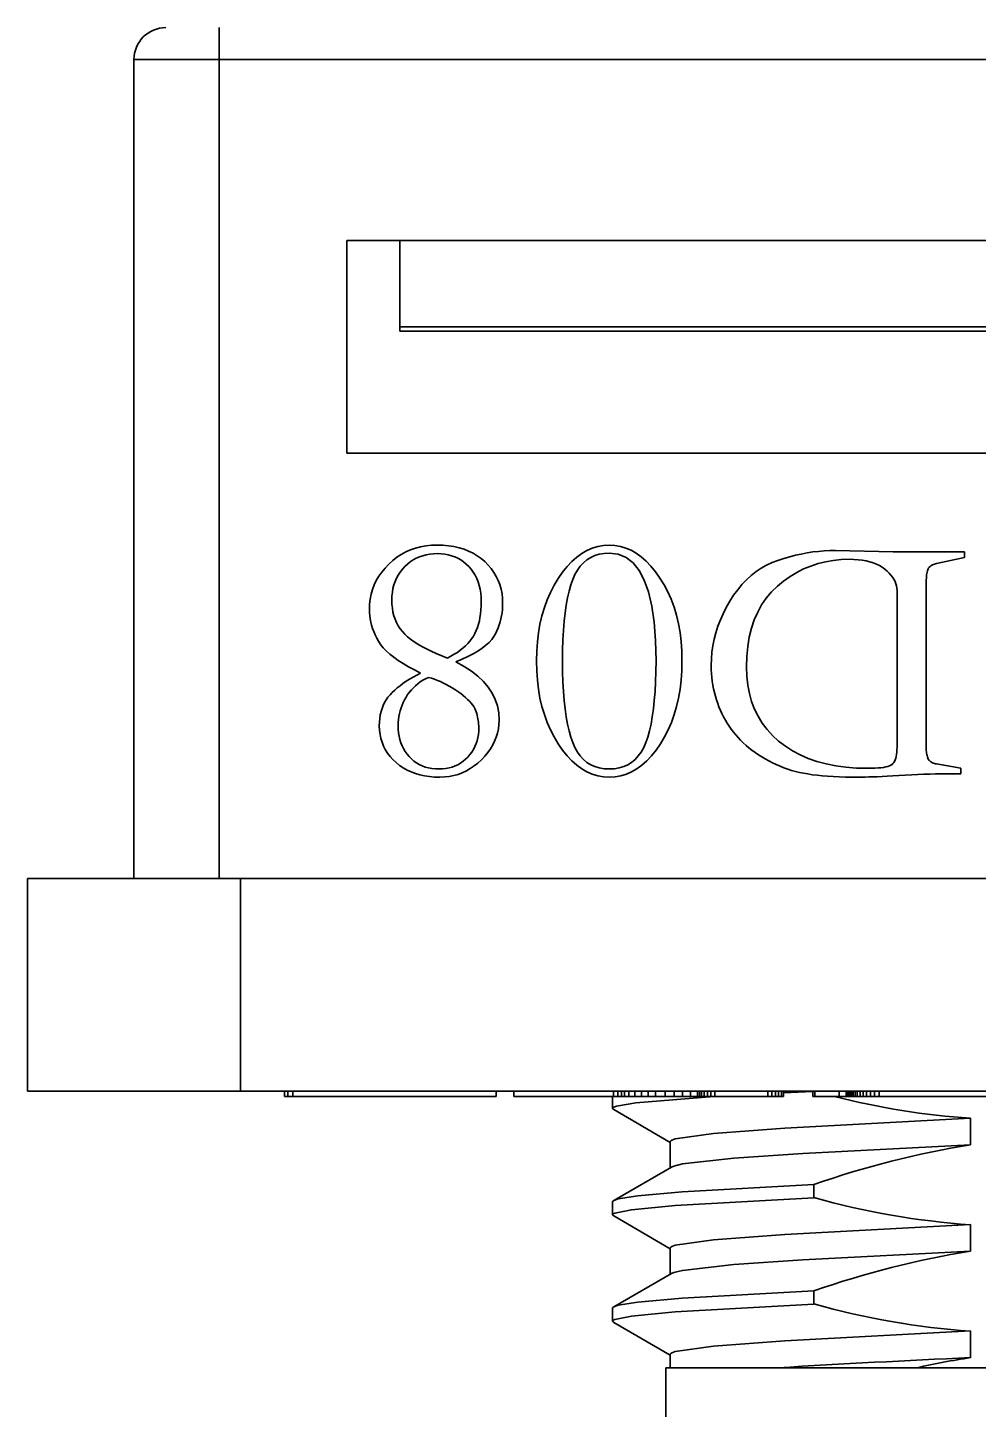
# Model space of a CAD drawing. Header units: millimetres. Extents: x -105 to 105, y -148 to 148.
# Drawn here: x -8.54 to 0.4, y 91 to 103.99 of the extents above; entities that cross this region are included whole.
import ezdxf

# ---------------------------------------------------------------- set-up
doc = ezdxf.new("R2010")
doc.units = ezdxf.units.MM
doc.layers.add('粗实线层', color=7, linetype='Continuous', lineweight=35)

msp = doc.modelspace()

# ---------------------------------------------------------------- linework, layer by layer
at = {"layer": '粗实线层', "color": 7, "lineweight": 35, "ltscale": 0.1925}
for p, q in [((-6.74, 103.69), (-6.74, 103.99)), ((-6.74, 103.69), (-7.54, 103.69)), ((-7.54, 95.99), (-7.54, 103.69)), ((8.66, 103.69), (-6.74, 103.69)), ((-6.74, 95.99), (-6.74, 103.69)), ((-5.54, 99.99), (-5.54, 101.99)), ((-5.54, 101.99), (7.46, 101.99)), ((-5.04, 101.99), (-5.04, 101.176)), ((6.96, 101.176), (-5.04, 101.176)), ((-5.04, 101.176), (-5.04, 101.137)), ((6.96, 101.137), (-5.04, 101.137)), ((7.46, 99.99), (-5.54, 99.99)), ((-4.796, 99.118), (-4.744, 99.123)), ((-4.744, 99.123), (-4.691, 99.125)), ((-4.691, 99.125), (-4.635, 99.124)), ((-4.635, 99.124), (-4.582, 99.119)), ((-3.18, 99.113), (-3.126, 99.122)), ((-3.126, 99.122), (-3.071, 99.125)), ((-3.071, 99.125), (-3.018, 99.122)), ((-3.018, 99.122), (-2.967, 99.113)), ((-5.107, 98.98), (-5.068, 99.01)), ((-5.068, 99.01), (-5.027, 99.037)), ((-5.027, 99.037), (-4.984, 99.061)), ((-4.984, 99.061), (-4.94, 99.08)), ((-4.94, 99.08), (-4.894, 99.096)), ((-4.886, 99.001), (-4.915, 98.985)), ((-4.894, 99.096), (-4.845, 99.109)), ((-4.856, 99.014), (-4.886, 99.001)), ((-4.825, 99.025), (-4.856, 99.014)), ((-4.845, 99.109), (-4.796, 99.118)), ((-4.792, 99.034), (-4.825, 99.025)), ((-4.758, 99.04), (-4.792, 99.034)), ((-4.723, 99.043), (-4.758, 99.04)), ((-4.687, 99.045), (-4.723, 99.043)), ((-4.652, 99.043), (-4.687, 99.045)), ((-4.619, 99.04), (-4.652, 99.043)), ((-4.586, 99.034), (-4.619, 99.04)), ((-4.555, 99.025), (-4.586, 99.034)), ((-4.582, 99.119), (-4.532, 99.111)), ((-4.525, 99.014), (-4.555, 99.025)), ((-4.532, 99.111), (-4.483, 99.1)), ((-4.496, 99.001), (-4.525, 99.014)), ((-4.468, 98.985), (-4.496, 99.001)), ((-4.483, 99.1), (-4.437, 99.086)), ((-4.437, 99.086), (-4.394, 99.069)), ((-4.394, 99.069), (-4.352, 99.049)), ((-4.352, 99.049), (-4.313, 99.025)), ((-4.313, 99.025), (-4.276, 98.999)), ((-4.276, 98.999), (-4.241, 98.969)), ((-3.424, 98.972), (-3.378, 99.012)), ((-3.378, 99.012), (-3.331, 99.047)), ((-3.331, 99.047), (-3.282, 99.075)), ((-3.282, 99.075), (-3.232, 99.097)), ((-3.245, 99.009), (-3.281, 98.986)), ((-3.207, 99.026), (-3.245, 99.009)), ((-3.232, 99.097), (-3.18, 99.113)), ((-3.165, 99.038), (-3.207, 99.026)), ((-3.119, 99.046), (-3.165, 99.038)), ((-3.071, 99.048), (-3.119, 99.046)), ((-2.988, 99.038), (-3.071, 99.048)), ((-2.913, 99.008), (-2.988, 99.038)), ((-2.967, 99.113), (-2.916, 99.097)), ((-2.916, 99.097), (-2.867, 99.076)), ((-2.847, 98.957), (-2.913, 99.008)), ((-2.867, 99.076), (-2.818, 99.048)), ((-2.818, 99.048), (-2.771, 99.014)), ((-2.771, 99.014), (-2.726, 98.973)), ((-1.486, 98.981), (-1.43, 98.999)), ((-1.43, 98.999), (-1.375, 99.015)), ((-1.375, 99.015), (-1.32, 99.029)), ((-1.32, 99.029), (-1.266, 99.041)), ((-1.266, 99.041), (-1.212, 99.051)), ((-1.212, 99.051), (-1.158, 99.06)), ((-1.158, 99.06), (-1.105, 99.066)), ((-1.105, 99.066), (-1.051, 99.071)), ((-1.051, 99.071), (-0.999, 99.074)), ((-0.999, 99.074), (-0.946, 99.075)), ((-0.946, 99.075), (-0.403, 99.061)), ((-0.815, 98.991), (-0.892, 98.989)), ((-0.773, 98.99), (-0.815, 98.991)), ((-0.403, 99.061), (0.267, 99.061)), ((0.267, 99.008), (0.006, 98.951)), ((0.267, 99.061), (0.267, 99.008)), ((-5.238, 98.832), (-5.211, 98.871)), ((-5.211, 98.871), (-5.179, 98.909)), ((-5.179, 98.909), (-5.145, 98.946)), ((-5.145, 98.946), (-5.107, 98.98)), ((-5.038, 98.871), (-5.056, 98.843)), ((-5.017, 98.897), (-5.038, 98.871)), ((-4.994, 98.922), (-5.017, 98.897)), ((-4.969, 98.946), (-4.994, 98.922)), ((-4.942, 98.966), (-4.969, 98.946)), ((-4.915, 98.985), (-4.942, 98.966)), ((-4.442, 98.966), (-4.468, 98.985)), ((-4.416, 98.946), (-4.442, 98.966)), ((-4.392, 98.922), (-4.416, 98.946)), ((-4.37, 98.897), (-4.392, 98.922)), ((-4.35, 98.87), (-4.37, 98.897)), ((-4.332, 98.842), (-4.35, 98.87)), ((-4.241, 98.969), (-4.209, 98.937)), ((-4.209, 98.937), (-4.181, 98.904)), ((-4.181, 98.904), (-4.156, 98.868)), ((-4.156, 98.868), (-4.134, 98.831)), ((-3.552, 98.812), (-3.511, 98.871)), ((-3.511, 98.871), (-3.468, 98.925)), ((-3.468, 98.925), (-3.424, 98.972)), ((-3.371, 98.89), (-3.394, 98.848)), ((-3.344, 98.927), (-3.371, 98.89)), ((-3.314, 98.959), (-3.344, 98.927)), ((-3.281, 98.986), (-3.314, 98.959)), ((-2.79, 98.886), (-2.847, 98.957)), ((-2.742, 98.795), (-2.79, 98.886)), ((-2.726, 98.973), (-2.681, 98.927)), ((-2.681, 98.927), (-2.638, 98.874)), ((-2.638, 98.874), (-2.595, 98.815)), ((-1.738, 98.838), (-1.692, 98.875)), ((-1.692, 98.875), (-1.643, 98.907)), ((-1.643, 98.907), (-1.593, 98.936)), ((-1.593, 98.936), (-1.54, 98.96)), ((-1.54, 98.96), (-1.486, 98.981)), ((-1.308, 98.867), (-1.371, 98.829)), ((-1.244, 98.9), (-1.308, 98.867)), ((-1.177, 98.928), (-1.244, 98.9)), ((-1.108, 98.951), (-1.177, 98.928)), ((-1.038, 98.968), (-1.108, 98.951)), ((-0.966, 98.981), (-1.038, 98.968)), ((-0.892, 98.989), (-0.966, 98.981)), ((-0.732, 98.987), (-0.773, 98.99)), ((-0.694, 98.983), (-0.732, 98.987)), ((-0.657, 98.976), (-0.694, 98.983)), ((-0.623, 98.968), (-0.657, 98.976)), ((-0.591, 98.958), (-0.623, 98.968)), ((-0.56, 98.946), (-0.591, 98.958)), ((-0.532, 98.932), (-0.56, 98.946)), ((-0.506, 98.916), (-0.532, 98.932)), ((-0.482, 98.899), (-0.506, 98.916)), ((-0.46, 98.88), (-0.482, 98.899)), ((-0.44, 98.861), (-0.46, 98.88)), ((-0.423, 98.842), (-0.44, 98.861)), ((-0.083, 98.871), (-0.086, 98.859)), ((-0.081, 98.882), (-0.083, 98.871)), ((-0.077, 98.891), (-0.081, 98.882)), ((-0.074, 98.9), (-0.077, 98.891)), ((-0.07, 98.907), (-0.074, 98.9)), ((-0.065, 98.914), (-0.07, 98.907)), ((-0.06, 98.92), (-0.065, 98.914)), ((-0.054, 98.925), (-0.06, 98.92)), ((-0.047, 98.93), (-0.054, 98.925)), ((-0.04, 98.935), (-0.047, 98.93)), ((-0.032, 98.939), (-0.04, 98.935)), ((-0.023, 98.943), (-0.032, 98.939)), ((-0.014, 98.946), (-0.023, 98.943)), ((-0.005, 98.949), (-0.014, 98.946)), ((0.006, 98.951), (-0.005, 98.949)), ((-5.298, 98.707), (-5.282, 98.75)), ((-5.282, 98.75), (-5.262, 98.792)), ((-5.262, 98.792), (-5.238, 98.832)), ((-5.097, 98.751), (-5.105, 98.717)), ((-5.086, 98.783), (-5.097, 98.751)), ((-5.072, 98.813), (-5.086, 98.783)), ((-5.056, 98.843), (-5.072, 98.813)), ((-4.317, 98.811), (-4.332, 98.842)), ((-4.304, 98.779), (-4.317, 98.811)), ((-4.294, 98.746), (-4.304, 98.779)), ((-4.285, 98.711), (-4.294, 98.746)), ((-4.134, 98.831), (-4.116, 98.793)), ((-4.116, 98.793), (-4.101, 98.753)), ((-4.101, 98.753), (-4.089, 98.711)), ((-3.625, 98.68), (-3.591, 98.748)), ((-3.591, 98.748), (-3.552, 98.812)), ((-3.433, 98.75), (-3.449, 98.692)), ((-3.415, 98.802), (-3.433, 98.75)), ((-3.394, 98.848), (-3.415, 98.802)), ((-2.703, 98.684), (-2.742, 98.795)), ((-2.595, 98.815), (-2.556, 98.751)), ((-2.556, 98.751), (-2.521, 98.685)), ((-1.864, 98.705), (-1.824, 98.753)), ((-1.824, 98.753), (-1.782, 98.798)), ((-1.782, 98.798), (-1.738, 98.838)), ((-1.491, 98.738), (-1.546, 98.685)), ((-1.432, 98.786), (-1.491, 98.738)), ((-1.371, 98.829), (-1.432, 98.786)), ((-0.408, 98.823), (-0.423, 98.842)), ((-0.395, 98.803), (-0.408, 98.823)), ((-0.385, 98.783), (-0.395, 98.803)), ((-0.377, 98.762), (-0.385, 98.783)), ((-0.371, 98.742), (-0.377, 98.762)), ((-0.367, 98.721), (-0.371, 98.742)), ((-0.09, 98.815), (-0.091, 98.798)), ((-0.091, 98.798), (-0.091, 98.78)), ((-0.091, 98.78), (-0.091, 97.224)), ((-0.089, 98.831), (-0.09, 98.815)), ((-0.088, 98.845), (-0.089, 98.831)), ((-0.086, 98.859), (-0.088, 98.845)), ((-5.326, 98.57), (-5.32, 98.617)), ((-5.32, 98.617), (-5.311, 98.663)), ((-5.311, 98.663), (-5.298, 98.707)), ((-5.115, 98.646), (-5.116, 98.609)), ((-5.116, 98.609), (-5.115, 98.569)), ((-5.111, 98.683), (-5.115, 98.646)), ((-5.105, 98.717), (-5.111, 98.683)), ((-4.28, 98.674), (-4.285, 98.711)), ((-4.276, 98.636), (-4.28, 98.674)), ((-4.275, 98.595), (-4.276, 98.636)), ((-4.089, 98.711), (-4.08, 98.667)), ((-4.08, 98.667), (-4.075, 98.622)), ((-4.075, 98.622), (-4.074, 98.575)), ((-3.682, 98.537), (-3.656, 98.61)), ((-3.656, 98.61), (-3.625, 98.68)), ((-3.464, 98.629), (-3.476, 98.561)), ((-3.449, 98.692), (-3.464, 98.629)), ((-2.672, 98.552), (-2.703, 98.684)), ((-2.521, 98.685), (-2.489, 98.615)), ((-2.489, 98.615), (-2.462, 98.542)), ((-1.938, 98.597), (-1.902, 98.653)), ((-1.902, 98.653), (-1.864, 98.705)), ((-1.595, 98.627), (-1.639, 98.563)), ((-1.546, 98.685), (-1.595, 98.627)), ((-0.366, 98.699), (-0.367, 98.721)), ((-0.366, 97.224), (-0.366, 98.699)), ((-5.327, 98.522), (-5.326, 98.57)), ((-5.327, 98.492), (-5.327, 98.522)), ((-5.324, 98.461), (-5.327, 98.492)), ((-5.115, 98.569), (-5.111, 98.532)), ((-5.111, 98.532), (-5.105, 98.495)), ((-5.105, 98.495), (-5.097, 98.461)), ((-4.287, 98.445), (-4.281, 98.48)), ((-4.281, 98.48), (-4.278, 98.517)), ((-4.278, 98.517), (-4.276, 98.555)), ((-4.276, 98.555), (-4.275, 98.595)), ((-4.08, 98.489), (-4.084, 98.461)), ((-4.076, 98.518), (-4.08, 98.489)), ((-4.074, 98.547), (-4.076, 98.518)), ((-4.074, 98.575), (-4.074, 98.547)), ((-3.705, 98.461), (-3.682, 98.537)), ((-3.487, 98.487), (-3.495, 98.408)), ((-3.476, 98.561), (-3.487, 98.487)), ((-2.65, 98.4), (-2.672, 98.552)), ((-2.462, 98.542), (-2.44, 98.465)), ((-2.027, 98.421), (-2.001, 98.48)), ((-2.001, 98.48), (-1.971, 98.539)), ((-1.971, 98.539), (-1.938, 98.597)), ((-1.676, 98.495), (-1.708, 98.422)), ((-1.639, 98.563), (-1.676, 98.495)), ((-5.32, 98.431), (-5.324, 98.461)), ((-5.313, 98.401), (-5.32, 98.431)), ((-5.306, 98.371), (-5.313, 98.401)), ((-5.296, 98.341), (-5.306, 98.371)), ((-5.097, 98.461), (-5.086, 98.428)), ((-5.086, 98.428), (-5.072, 98.397)), ((-5.072, 98.397), (-5.056, 98.367)), ((-5.056, 98.367), (-5.038, 98.339)), ((-4.322, 98.321), (-4.311, 98.349)), ((-4.311, 98.349), (-4.301, 98.38)), ((-4.301, 98.38), (-4.293, 98.412)), ((-4.293, 98.412), (-4.287, 98.445)), ((-4.117, 98.348), (-4.128, 98.32)), ((-4.107, 98.376), (-4.117, 98.348)), ((-4.098, 98.404), (-4.107, 98.376)), ((-4.09, 98.432), (-4.098, 98.404)), ((-4.084, 98.461), (-4.09, 98.432)), ((-3.737, 98.3), (-3.723, 98.382)), ((-3.723, 98.382), (-3.705, 98.461)), ((-3.495, 98.408), (-3.502, 98.323)), ((-2.637, 98.228), (-2.65, 98.4)), ((-2.44, 98.465), (-2.421, 98.386)), ((-2.421, 98.386), (-2.406, 98.303)), ((-2.069, 98.301), (-2.05, 98.361)), ((-2.05, 98.361), (-2.027, 98.421)), ((-1.734, 98.343), (-1.755, 98.26)), ((-1.708, 98.422), (-1.734, 98.343)), ((-5.285, 98.311), (-5.296, 98.341)), ((-5.272, 98.28), (-5.285, 98.311)), ((-5.257, 98.25), (-5.272, 98.28)), ((-5.24, 98.22), (-5.257, 98.25)), ((-5.221, 98.19), (-5.24, 98.22)), ((-5.038, 98.339), (-5.017, 98.312)), ((-5.017, 98.312), (-4.994, 98.287)), ((-4.994, 98.287), (-4.968, 98.263)), ((-4.968, 98.263), (-4.939, 98.239)), ((-4.939, 98.239), (-4.906, 98.216)), ((-4.906, 98.216), (-4.871, 98.193)), ((-4.402, 98.199), (-4.382, 98.221)), ((-4.382, 98.221), (-4.364, 98.245)), ((-4.364, 98.245), (-4.349, 98.269)), ((-4.349, 98.269), (-4.335, 98.294)), ((-4.335, 98.294), (-4.322, 98.321)), ((-4.177, 98.237), (-4.202, 98.21)), ((-4.157, 98.264), (-4.177, 98.237)), ((-4.141, 98.292), (-4.157, 98.264)), ((-4.128, 98.32), (-4.141, 98.292)), ((-3.753, 98.127), (-3.747, 98.215)), ((-3.747, 98.215), (-3.737, 98.3)), ((-3.507, 98.233), (-3.51, 98.137)), ((-3.502, 98.323), (-3.507, 98.233)), ((-2.632, 98.036), (-2.637, 98.228)), ((-2.406, 98.303), (-2.396, 98.217)), ((-2.396, 98.217), (-2.39, 98.128)), ((-2.097, 98.179), (-2.085, 98.24)), ((-2.085, 98.24), (-2.069, 98.301)), ((-1.755, 98.26), (-1.769, 98.171)), ((-5.197, 98.16), (-5.221, 98.19)), ((-5.168, 98.13), (-5.197, 98.16)), ((-5.135, 98.1), (-5.168, 98.13)), ((-5.098, 98.07), (-5.135, 98.1)), ((-4.871, 98.193), (-4.833, 98.171)), ((-4.833, 98.171), (-4.791, 98.148)), ((-4.791, 98.148), (-4.746, 98.126)), ((-4.746, 98.126), (-4.698, 98.105)), ((-4.698, 98.105), (-4.647, 98.083)), ((-4.647, 98.083), (-4.593, 98.062)), ((-4.56, 98.08), (-4.529, 98.098)), ((-4.529, 98.098), (-4.499, 98.116)), ((-4.499, 98.116), (-4.472, 98.136)), ((-4.472, 98.136), (-4.447, 98.156)), ((-4.447, 98.156), (-4.423, 98.177)), ((-4.423, 98.177), (-4.402, 98.199)), ((-4.351, 98.103), (-4.4, 98.077)), ((-4.307, 98.129), (-4.351, 98.103)), ((-4.267, 98.156), (-4.307, 98.129)), ((-4.232, 98.183), (-4.267, 98.156)), ((-4.202, 98.21), (-4.232, 98.183)), ((-3.755, 98.036), (-3.753, 98.127)), ((-3.51, 98.137), (-3.511, 98.036)), ((-2.39, 98.128), (-2.388, 98.036)), ((-2.111, 98.055), (-2.106, 98.117)), ((-2.106, 98.117), (-2.097, 98.179)), ((-1.769, 98.171), (-1.778, 98.077)), ((-5.056, 98.04), (-5.098, 98.07)), ((-5.01, 98.011), (-5.056, 98.04)), ((-4.959, 97.981), (-5.01, 98.011)), ((-4.904, 97.951), (-4.959, 97.981)), ((-4.593, 98.062), (-4.56, 98.08)), ((-4.454, 98.051), (-4.513, 98.026)), ((-4.513, 98.026), (-4.436, 97.984)), ((-4.4, 98.077), (-4.454, 98.051)), ((-4.436, 97.984), (-4.367, 97.939)), ((-3.753, 97.944), (-3.755, 98.036)), ((-3.511, 98.036), (-3.51, 97.934)), ((-2.633, 97.934), (-2.632, 98.036)), ((-2.388, 98.036), (-2.39, 97.944)), ((-2.113, 97.992), (-2.111, 98.055)), ((-2.112, 97.955), (-2.113, 97.992)), ((-2.11, 97.918), (-2.112, 97.955)), ((-1.778, 98.077), (-1.781, 97.979)), ((-1.781, 97.979), (-1.778, 97.892)), ((-5.039, 97.803), (-5.011, 97.824)), ((-5.011, 97.824), (-4.981, 97.844)), ((-4.981, 97.844), (-4.95, 97.864)), ((-4.95, 97.864), (-4.916, 97.883)), ((-4.916, 97.883), (-4.881, 97.903)), ((-4.845, 97.922), (-4.904, 97.951)), ((-4.881, 97.903), (-4.845, 97.922)), ((-4.848, 97.838), (-4.871, 97.821)), ((-4.823, 97.854), (-4.848, 97.838)), ((-4.798, 97.868), (-4.823, 97.854)), ((-4.771, 97.881), (-4.798, 97.868)), ((-4.743, 97.873), (-4.771, 97.881)), ((-4.715, 97.863), (-4.743, 97.873)), ((-4.687, 97.853), (-4.715, 97.863)), ((-4.659, 97.841), (-4.687, 97.853)), ((-4.631, 97.828), (-4.659, 97.841)), ((-4.604, 97.814), (-4.631, 97.828)), ((-4.367, 97.939), (-4.306, 97.892)), ((-4.306, 97.892), (-4.253, 97.842)), ((-4.253, 97.842), (-4.209, 97.788)), ((-3.747, 97.855), (-3.753, 97.944)), ((-3.737, 97.77), (-3.747, 97.855)), ((-3.51, 97.934), (-3.507, 97.839)), ((-3.507, 97.839), (-3.502, 97.748)), ((-2.641, 97.748), (-2.636, 97.839)), ((-2.636, 97.839), (-2.633, 97.934)), ((-2.396, 97.855), (-2.406, 97.77)), ((-2.39, 97.944), (-2.396, 97.855)), ((-2.107, 97.881), (-2.11, 97.918)), ((-2.103, 97.845), (-2.107, 97.881)), ((-2.098, 97.809), (-2.103, 97.845)), ((-1.778, 97.892), (-1.769, 97.809)), ((-5.169, 97.67), (-5.152, 97.694)), ((-5.152, 97.694), (-5.133, 97.717)), ((-5.133, 97.717), (-5.112, 97.739)), ((-5.112, 97.739), (-5.089, 97.761)), ((-5.089, 97.761), (-5.065, 97.782)), ((-5.065, 97.782), (-5.039, 97.803)), ((-4.982, 97.695), (-4.996, 97.671)), ((-4.967, 97.719), (-4.982, 97.695)), ((-4.95, 97.742), (-4.967, 97.719)), ((-4.932, 97.764), (-4.95, 97.742)), ((-4.913, 97.784), (-4.932, 97.764)), ((-4.892, 97.803), (-4.913, 97.784)), ((-4.871, 97.821), (-4.892, 97.803)), ((-4.576, 97.799), (-4.604, 97.814)), ((-4.549, 97.783), (-4.576, 97.799)), ((-4.522, 97.766), (-4.549, 97.783)), ((-4.494, 97.747), (-4.522, 97.766)), ((-4.468, 97.729), (-4.494, 97.747)), ((-4.444, 97.71), (-4.468, 97.729)), ((-4.422, 97.692), (-4.444, 97.71)), ((-4.403, 97.674), (-4.422, 97.692)), ((-4.209, 97.788), (-4.172, 97.732)), ((-4.172, 97.732), (-4.144, 97.673)), ((-3.723, 97.687), (-3.737, 97.77)), ((-3.502, 97.748), (-3.495, 97.663)), ((-2.648, 97.663), (-2.641, 97.748)), ((-2.406, 97.77), (-2.42, 97.687)), ((-2.091, 97.774), (-2.098, 97.809)), ((-2.083, 97.739), (-2.091, 97.774)), ((-2.074, 97.705), (-2.083, 97.739)), ((-2.064, 97.67), (-2.074, 97.705)), ((-1.769, 97.809), (-1.754, 97.73)), ((-1.754, 97.73), (-1.733, 97.655)), ((-5.217, 97.559), (-5.208, 97.589)), ((-5.208, 97.589), (-5.197, 97.617)), ((-5.197, 97.617), (-5.184, 97.645)), ((-5.184, 97.645), (-5.169, 97.67)), ((-5.037, 97.568), (-5.044, 97.541)), ((-5.029, 97.594), (-5.037, 97.568)), ((-5.02, 97.62), (-5.029, 97.594)), ((-5.009, 97.646), (-5.02, 97.62)), ((-4.996, 97.671), (-5.009, 97.646)), ((-4.385, 97.657), (-4.403, 97.674)), ((-4.37, 97.64), (-4.385, 97.657)), ((-4.356, 97.623), (-4.37, 97.64)), ((-4.345, 97.606), (-4.356, 97.623)), ((-4.336, 97.589), (-4.345, 97.606)), ((-4.328, 97.573), (-4.336, 97.589)), ((-4.323, 97.557), (-4.328, 97.573)), ((-4.144, 97.673), (-4.123, 97.612)), ((-4.123, 97.612), (-4.111, 97.547)), ((-3.705, 97.608), (-3.723, 97.687)), ((-3.682, 97.531), (-3.705, 97.608)), ((-3.495, 97.663), (-3.487, 97.584)), ((-3.487, 97.584), (-3.476, 97.51)), ((-2.667, 97.51), (-2.656, 97.584)), ((-2.656, 97.584), (-2.648, 97.663)), ((-2.438, 97.608), (-2.461, 97.531)), ((-2.42, 97.687), (-2.438, 97.608)), ((-2.052, 97.637), (-2.064, 97.67)), ((-2.04, 97.604), (-2.052, 97.637)), ((-2.026, 97.571), (-2.04, 97.604)), ((-2.012, 97.54), (-2.026, 97.571)), ((-1.733, 97.655), (-1.705, 97.583)), ((-1.705, 97.583), (-1.672, 97.515)), ((-5.234, 97.426), (-5.233, 97.461)), ((-5.233, 97.461), (-5.23, 97.495)), ((-5.23, 97.495), (-5.225, 97.528)), ((-5.225, 97.528), (-5.217, 97.559)), ((-5.055, 97.458), (-5.056, 97.429)), ((-5.053, 97.486), (-5.055, 97.458)), ((-5.049, 97.513), (-5.053, 97.486)), ((-5.044, 97.541), (-5.049, 97.513)), ((-4.318, 97.541), (-4.323, 97.557)), ((-4.313, 97.525), (-4.318, 97.541)), ((-4.309, 97.508), (-4.313, 97.525)), ((-4.306, 97.492), (-4.309, 97.508)), ((-4.303, 97.475), (-4.306, 97.492)), ((-4.301, 97.459), (-4.303, 97.475)), ((-4.3, 97.442), (-4.301, 97.459)), ((-4.299, 97.426), (-4.3, 97.442)), ((-4.109, 97.438), (-4.114, 97.398)), ((-4.111, 97.547), (-4.107, 97.479)), ((-4.107, 97.479), (-4.109, 97.438)), ((-3.656, 97.458), (-3.682, 97.531)), ((-3.625, 97.388), (-3.656, 97.458)), ((-3.476, 97.51), (-3.464, 97.441)), ((-3.464, 97.441), (-3.449, 97.378)), ((-2.693, 97.378), (-2.679, 97.441)), ((-2.679, 97.441), (-2.667, 97.51)), ((-2.487, 97.458), (-2.517, 97.388)), ((-2.461, 97.531), (-2.487, 97.458)), ((-1.996, 97.509), (-2.012, 97.54)), ((-1.98, 97.479), (-1.996, 97.509)), ((-1.962, 97.45), (-1.98, 97.479)), ((-1.944, 97.421), (-1.962, 97.45)), ((-1.672, 97.515), (-1.633, 97.451)), ((-1.633, 97.451), (-1.588, 97.391)), ((-5.232, 97.385), (-5.234, 97.426)), ((-5.227, 97.345), (-5.232, 97.385)), ((-5.219, 97.307), (-5.227, 97.345)), ((-5.208, 97.271), (-5.219, 97.307)), ((-5.056, 97.429), (-5.055, 97.394)), ((-5.055, 97.394), (-5.052, 97.36)), ((-5.052, 97.36), (-5.047, 97.328)), ((-5.047, 97.328), (-5.04, 97.297)), ((-4.315, 97.286), (-4.308, 97.315)), ((-4.308, 97.315), (-4.302, 97.345)), ((-4.302, 97.345), (-4.299, 97.376)), ((-4.298, 97.409), (-4.299, 97.426)), ((-4.299, 97.376), (-4.298, 97.409)), ((-4.134, 97.32), (-4.149, 97.282)), ((-4.122, 97.358), (-4.134, 97.32)), ((-4.114, 97.398), (-4.122, 97.358)), ((-3.591, 97.321), (-3.625, 97.388)), ((-3.552, 97.256), (-3.591, 97.321)), ((-3.449, 97.378), (-3.433, 97.32)), ((-3.433, 97.32), (-3.415, 97.268)), ((-2.728, 97.268), (-2.71, 97.32)), ((-2.71, 97.32), (-2.693, 97.378)), ((-2.552, 97.321), (-2.59, 97.256)), ((-2.517, 97.388), (-2.552, 97.321)), ((-1.925, 97.393), (-1.944, 97.421)), ((-1.904, 97.366), (-1.925, 97.393)), ((-1.883, 97.34), (-1.904, 97.366)), ((-1.861, 97.315), (-1.883, 97.34)), ((-1.837, 97.29), (-1.861, 97.315)), ((-1.588, 97.391), (-1.536, 97.334)), ((-1.536, 97.334), (-1.479, 97.281)), ((-5.194, 97.235), (-5.208, 97.271)), ((-5.177, 97.202), (-5.194, 97.235)), ((-5.156, 97.169), (-5.177, 97.202)), ((-5.04, 97.297), (-5.03, 97.267)), ((-5.03, 97.267), (-5.019, 97.238)), ((-5.019, 97.238), (-5.006, 97.211)), ((-5.006, 97.211), (-4.99, 97.184)), ((-4.99, 97.184), (-4.973, 97.159)), ((-4.382, 97.155), (-4.365, 97.179)), ((-4.365, 97.179), (-4.349, 97.204)), ((-4.349, 97.204), (-4.336, 97.23)), ((-4.336, 97.23), (-4.324, 97.258)), ((-4.324, 97.258), (-4.315, 97.286)), ((-4.213, 97.175), (-4.242, 97.14)), ((-4.189, 97.21), (-4.213, 97.175)), ((-4.167, 97.246), (-4.189, 97.21)), ((-4.149, 97.282), (-4.167, 97.246)), ((-3.511, 97.197), (-3.552, 97.256)), ((-3.468, 97.143), (-3.511, 97.197)), ((-3.415, 97.268), (-3.394, 97.221)), ((-3.394, 97.221), (-3.371, 97.179)), ((-3.371, 97.179), (-3.344, 97.142)), ((-2.799, 97.142), (-2.772, 97.179)), ((-2.772, 97.179), (-2.748, 97.221)), ((-2.748, 97.221), (-2.728, 97.268)), ((-2.632, 97.197), (-2.675, 97.143)), ((-2.59, 97.256), (-2.632, 97.197)), ((-1.812, 97.266), (-1.837, 97.29)), ((-1.786, 97.242), (-1.812, 97.266)), ((-1.759, 97.219), (-1.786, 97.242)), ((-1.731, 97.197), (-1.759, 97.219)), ((-1.701, 97.175), (-1.731, 97.197)), ((-1.67, 97.154), (-1.701, 97.175)), ((-1.479, 97.281), (-1.416, 97.233)), ((-1.416, 97.233), (-1.349, 97.19)), ((-1.349, 97.19), (-1.277, 97.152)), ((-0.37, 97.156), (-0.368, 97.177)), ((-0.368, 97.177), (-0.367, 97.2)), ((-0.367, 97.2), (-0.366, 97.224)), ((-0.091, 97.224), (-0.091, 97.209)), ((-0.091, 97.209), (-0.091, 97.194)), ((-0.091, 97.194), (-0.09, 97.18)), ((-0.09, 97.18), (-0.088, 97.168)), ((-5.133, 97.138), (-5.156, 97.169)), ((-5.106, 97.109), (-5.133, 97.138)), ((-5.076, 97.08), (-5.106, 97.109)), ((-5.044, 97.054), (-5.076, 97.08)), ((-5.009, 97.031), (-5.044, 97.054)), ((-4.973, 97.159), (-4.954, 97.136)), ((-4.954, 97.136), (-4.932, 97.114)), ((-4.932, 97.114), (-4.91, 97.094)), ((-4.91, 97.094), (-4.885, 97.077)), ((-4.885, 97.077), (-4.859, 97.062)), ((-4.859, 97.062), (-4.832, 97.049)), ((-4.832, 97.049), (-4.803, 97.038)), ((-4.549, 97.038), (-4.521, 97.048)), ((-4.521, 97.048), (-4.495, 97.06)), ((-4.495, 97.06), (-4.47, 97.075)), ((-4.47, 97.075), (-4.446, 97.092)), ((-4.446, 97.092), (-4.424, 97.111)), ((-4.424, 97.111), (-4.402, 97.132)), ((-4.402, 97.132), (-4.382, 97.155)), ((-4.342, 97.048), (-4.378, 97.023)), ((-4.307, 97.076), (-4.342, 97.048)), ((-4.273, 97.107), (-4.307, 97.076)), ((-4.242, 97.14), (-4.273, 97.107)), ((-3.424, 97.096), (-3.468, 97.143)), ((-3.378, 97.056), (-3.424, 97.096)), ((-3.331, 97.021), (-3.378, 97.056)), ((-3.344, 97.142), (-3.314, 97.109)), ((-3.314, 97.109), (-3.281, 97.082)), ((-3.281, 97.082), (-3.245, 97.06)), ((-3.245, 97.06), (-3.207, 97.042)), ((-3.207, 97.042), (-3.165, 97.03)), ((-2.978, 97.03), (-2.936, 97.042)), ((-2.936, 97.042), (-2.897, 97.06)), ((-2.897, 97.06), (-2.861, 97.082)), ((-2.861, 97.082), (-2.829, 97.109)), ((-2.829, 97.109), (-2.799, 97.142)), ((-2.765, 97.056), (-2.812, 97.021)), ((-2.719, 97.096), (-2.765, 97.056)), ((-2.675, 97.143), (-2.719, 97.096)), ((-1.638, 97.134), (-1.67, 97.154)), ((-1.605, 97.114), (-1.638, 97.134)), ((-1.571, 97.095), (-1.605, 97.114)), ((-1.536, 97.077), (-1.571, 97.095)), ((-1.501, 97.061), (-1.536, 97.077)), ((-1.466, 97.046), (-1.501, 97.061)), ((-1.43, 97.032), (-1.466, 97.046)), ((-1.277, 97.152), (-1.2, 97.118)), ((-1.2, 97.118), (-1.119, 97.09)), ((-1.119, 97.09), (-1.033, 97.067)), ((-1.033, 97.067), (-0.942, 97.05)), ((-0.942, 97.05), (-0.846, 97.037)), ((-0.472, 97.039), (-0.453, 97.044)), ((-0.453, 97.044), (-0.437, 97.049)), ((-0.437, 97.049), (-0.424, 97.055)), ((-0.424, 97.055), (-0.413, 97.062)), ((-0.413, 97.062), (-0.404, 97.07)), ((-0.404, 97.07), (-0.396, 97.08)), ((-0.396, 97.08), (-0.389, 97.091)), ((-0.389, 97.091), (-0.383, 97.105)), ((-0.383, 97.105), (-0.378, 97.12)), ((-0.378, 97.12), (-0.374, 97.137)), ((-0.374, 97.137), (-0.37, 97.156)), ((-0.088, 97.168), (-0.086, 97.156)), ((-0.086, 97.156), (-0.084, 97.145)), ((-0.084, 97.145), (-0.081, 97.135)), ((-0.081, 97.135), (-0.078, 97.126)), ((-0.078, 97.126), (-0.075, 97.118)), ((-0.075, 97.118), (-0.071, 97.11)), ((-0.071, 97.11), (-0.067, 97.104)), ((-0.067, 97.104), (-0.062, 97.098)), ((-0.062, 97.098), (-0.056, 97.092)), ((-0.056, 97.092), (-0.049, 97.087)), ((-0.049, 97.087), (-0.042, 97.083)), ((-0.042, 97.083), (-0.034, 97.079)), ((-0.034, 97.079), (-0.025, 97.075)), ((-0.025, 97.075), (-0.015, 97.072)), ((-0.015, 97.072), (-0.005, 97.069)), ((-0.005, 97.069), (0.006, 97.067)), ((0.006, 97.067), (0.234, 97.027)), ((-4.973, 97.01), (-5.009, 97.031)), ((-4.934, 96.992), (-4.973, 97.01)), ((-4.894, 96.977), (-4.934, 96.992)), ((-4.852, 96.965), (-4.894, 96.977)), ((-4.808, 96.955), (-4.852, 96.965)), ((-4.762, 96.948), (-4.808, 96.955)), ((-4.803, 97.038), (-4.772, 97.03)), ((-4.772, 97.03), (-4.74, 97.025)), ((-4.714, 96.944), (-4.762, 96.948)), ((-4.74, 97.025), (-4.706, 97.021)), ((-4.664, 96.943), (-4.714, 96.944)), ((-4.706, 97.021), (-4.67, 97.02)), ((-4.67, 97.02), (-4.638, 97.021)), ((-4.619, 96.945), (-4.664, 96.943)), ((-4.638, 97.021), (-4.607, 97.024)), ((-4.576, 96.949), (-4.619, 96.945)), ((-4.607, 97.024), (-4.577, 97.03)), ((-4.577, 97.03), (-4.549, 97.038)), ((-4.534, 96.958), (-4.576, 96.949)), ((-4.493, 96.969), (-4.534, 96.958)), ((-4.454, 96.984), (-4.493, 96.969)), ((-4.415, 97.002), (-4.454, 96.984)), ((-4.378, 97.023), (-4.415, 97.002)), ((-3.282, 96.993), (-3.331, 97.021)), ((-3.232, 96.971), (-3.282, 96.993)), ((-3.18, 96.955), (-3.232, 96.971)), ((-3.126, 96.946), (-3.18, 96.955)), ((-3.165, 97.03), (-3.119, 97.022)), ((-3.071, 96.943), (-3.126, 96.946)), ((-3.119, 97.022), (-3.071, 97.02)), ((-3.071, 97.02), (-3.023, 97.022)), ((-3.017, 96.946), (-3.071, 96.943)), ((-3.023, 97.022), (-2.978, 97.03)), ((-2.963, 96.955), (-3.017, 96.946)), ((-2.911, 96.971), (-2.963, 96.955)), ((-2.861, 96.993), (-2.911, 96.971)), ((-2.812, 97.021), (-2.861, 96.993)), ((-1.394, 97.019), (-1.43, 97.032)), ((-1.357, 97.007), (-1.394, 97.019)), ((-1.32, 96.997), (-1.357, 97.007)), ((-1.282, 96.988), (-1.32, 96.997)), ((-1.244, 96.98), (-1.282, 96.988)), ((-1.205, 96.973), (-1.244, 96.98)), ((-1.163, 96.966), (-1.205, 96.973)), ((-1.117, 96.961), (-1.163, 96.966)), ((-1.07, 96.956), (-1.117, 96.961)), ((-1.019, 96.952), (-1.07, 96.956)), ((-0.966, 96.949), (-1.019, 96.952)), ((-0.91, 96.946), (-0.966, 96.949)), ((-0.851, 96.944), (-0.91, 96.946)), ((-0.789, 96.943), (-0.851, 96.944)), ((-0.846, 97.037), (-0.746, 97.029)), ((-0.725, 96.943), (-0.789, 96.943)), ((-0.746, 97.029), (-0.641, 97.027)), ((-0.698, 96.943), (-0.725, 96.943)), ((-0.667, 96.944), (-0.698, 96.943)), ((-0.632, 96.945), (-0.667, 96.944)), ((-0.641, 97.027), (-0.606, 97.027)), ((-0.594, 96.946), (-0.632, 96.945)), ((-0.606, 97.027), (-0.574, 97.028)), ((-0.552, 96.947), (-0.594, 96.946)), ((-0.574, 97.028), (-0.545, 97.03)), ((-0.507, 96.95), (-0.552, 96.947)), ((-0.545, 97.03), (-0.518, 97.032)), ((-0.518, 97.032), (-0.494, 97.035)), ((-0.458, 96.952), (-0.507, 96.95)), ((-0.494, 97.035), (-0.472, 97.039)), ((-0.405, 96.955), (-0.458, 96.952)), ((-0.349, 96.958), (-0.405, 96.955)), ((-0.289, 96.961), (-0.349, 96.958)), ((-0.228, 96.965), (-0.289, 96.961)), ((-0.169, 96.968), (-0.228, 96.965)), ((-0.113, 96.97), (-0.169, 96.968)), ((-0.057, 96.972), (-0.113, 96.97)), ((-0.004, 96.973), (-0.057, 96.972)), ((0.047, 96.974), (-0.004, 96.973)), ((0.097, 96.975), (0.047, 96.974)), ((0.144, 96.975), (0.097, 96.975)), ((0.19, 96.974), (0.144, 96.975)), ((0.234, 96.973), (0.19, 96.974)), ((0.234, 97.027), (0.234, 96.973)), ((-8.54, 93.99), (-8.54, 95.99)), ((-6.54, 95.99), (-8.54, 95.99)), ((8.46, 95.99), (-6.54, 95.99)), ((-6.54, 93.99), (-6.54, 95.99)), ((-6.54, 93.99), (-8.54, 93.99)), ((8.46, 93.99), (-6.54, 93.99)), ((-6.124, 93.99), (-6.124, 93.94)), ((-6.124, 93.94), (-6.093, 93.94)), ((-6.093, 93.99), (-6.093, 93.94)), ((-6.093, 93.94), (-6.047, 93.94)), ((-6.047, 93.99), (-6.047, 93.94)), ((-6.047, 93.94), (-5.979, 93.94)), ((-5.979, 93.94), (-5.889, 93.94)), ((-5.889, 93.94), (-5.777, 93.94)), ((-5.777, 93.94), (-5.643, 93.94)), ((-5.643, 93.94), (-5.487, 93.94)), ((-5.487, 93.94), (-5.309, 93.94)), ((-5.309, 93.94), (-5.108, 93.94)), ((-5.108, 93.94), (-4.886, 93.94)), ((-4.886, 93.94), (-4.641, 93.94)), ((-4.641, 93.94), (-4.575, 93.94)), ((-4.575, 93.94), (-4.512, 93.94)), ((-4.512, 93.94), (-4.453, 93.94)), ((-4.453, 93.94), (-4.397, 93.94)), ((-4.397, 93.94), (-4.345, 93.94)), ((-4.345, 93.94), (-4.296, 93.94)), ((-4.296, 93.94), (-4.251, 93.94)), ((-4.251, 93.94), (-4.209, 93.94)), ((-4.209, 93.94), (-4.17, 93.94)), ((-4.17, 93.94), (-4.135, 93.94)), ((-4.135, 93.99), (-4.135, 93.94)), ((-3.969, 93.99), (-3.969, 93.94)), ((-3.969, 93.94), (-3.918, 93.94)), ((-3.918, 93.94), (-3.867, 93.94)), ((-3.867, 93.94), (-3.815, 93.94)), ((-3.815, 93.94), (-3.763, 93.94)), ((-3.763, 93.94), (-3.711, 93.94)), ((-3.711, 93.94), (-3.659, 93.94)), ((-3.659, 93.94), (-3.607, 93.94)), ((-3.607, 93.94), (-3.554, 93.94)), ((-3.554, 93.94), (-3.501, 93.94)), ((-3.501, 93.94), (-3.448, 93.94)), ((-3.448, 93.94), (-3.374, 93.94)), ((-3.374, 93.94), (-3.305, 93.94)), ((-3.305, 93.94), (-3.24, 93.94)), ((-3.24, 93.94), (-3.181, 93.94)), ((-3.181, 93.94), (-3.126, 93.94)), ((-3.126, 93.94), (-3.077, 93.94)), ((-3.077, 93.94), (-3.032, 93.94)), ((-3.04, 93.94), (-3.04, 93.828)), ((-3.032, 93.99), (-3.032, 93.94)), ((-3.032, 93.94), (-2.992, 93.94)), ((-2.992, 93.99), (-2.992, 93.94)), ((-2.992, 93.94), (-2.957, 93.94)), ((-2.957, 93.99), (-2.957, 93.94)), ((-2.957, 93.94), (-2.927, 93.94)), ((-2.927, 93.99), (-2.927, 93.94)), ((-2.927, 93.94), (-2.887, 93.94)), ((-2.887, 93.99), (-2.887, 93.94)), ((-2.887, 93.94), (-2.83, 93.94)), ((-2.83, 93.99), (-2.83, 93.94)), ((-2.83, 93.94), (-2.77, 93.94)), ((-2.77, 93.99), (-2.77, 93.94)), ((-2.77, 93.94), (-2.705, 93.94)), ((-2.705, 93.99), (-2.705, 93.94)), ((-2.705, 93.94), (-2.637, 93.94)), ((-2.637, 93.99), (-2.637, 93.94)), ((-2.637, 93.94), (-2.546, 93.94)), ((-2.546, 93.99), (-2.546, 93.94)), ((-2.546, 93.94), (-2.461, 93.94)), ((-2.461, 93.99), (-2.461, 93.94)), ((-2.461, 93.94), (-2.382, 93.94)), ((-2.382, 93.99), (-2.382, 93.94)), ((-2.382, 93.94), (-2.309, 93.94)), ((-2.309, 93.99), (-2.309, 93.94)), ((-2.309, 93.94), (-2.243, 93.94)), ((-2.243, 93.99), (-2.243, 93.94)), ((-2.243, 93.94), (-2.224, 93.94)), ((-2.224, 93.99), (-2.224, 93.94)), ((-2.224, 93.94), (-2.203, 93.94)), ((-2.203, 93.99), (-2.203, 93.94)), ((-2.203, 93.94), (-2.178, 93.94)), ((-2.178, 93.99), (-2.178, 93.94)), ((-2.178, 93.94), (-2.149, 93.94)), ((-2.149, 93.99), (-2.149, 93.94)), ((-2.149, 93.94), (-2.116, 93.94)), ((-2.116, 93.99), (-2.116, 93.94)), ((-2.116, 93.94), (-2.079, 93.94)), ((-2.079, 93.99), (-2.079, 93.94)), ((-2.079, 93.94), (-2.037, 93.94)), ((-2.037, 93.94), (-1.992, 93.94)), ((-1.992, 93.94), (-1.942, 93.94)), ((-1.942, 93.94), (-1.888, 93.94)), ((-1.888, 93.94), (-1.83, 93.94)), ((-1.83, 93.94), (-1.772, 93.94)), ((-1.772, 93.94), (-1.718, 93.94)), ((-1.718, 93.94), (-1.667, 93.94)), ((-1.667, 93.94), (-1.622, 93.94)), ((-1.622, 93.94), (-1.58, 93.94)), ((-1.58, 93.99), (-1.58, 93.94)), ((-1.58, 93.94), (-1.542, 93.94)), ((-1.542, 93.99), (-1.542, 93.94)), ((-1.542, 93.94), (-1.508, 93.94)), ((-1.508, 93.99), (-1.508, 93.94)), ((-1.508, 93.94), (-1.479, 93.94)), ((-1.479, 93.99), (-1.479, 93.94)), ((-1.479, 93.94), (-1.453, 93.94)), ((-1.453, 93.99), (-1.453, 93.94)), ((-1.453, 93.94), (-1.432, 93.94)), ((-1.432, 93.99), (-1.432, 93.94)), ((-1.158, 93.989), (-1.432, 93.976)), ((-1.158, 93.99), (-1.158, 93.94)), ((-1.158, 93.94), (-1.139, 93.94)), ((-1.139, 93.99), (-1.139, 93.94)), ((-1.139, 93.94), (-0.911, 93.94)), ((-0.911, 93.99), (-0.911, 93.94)), ((-0.911, 93.94), (-0.845, 93.94)), ((-0.845, 93.99), (-0.845, 93.94)), ((-0.84, 93.99), (-0.84, 93.94)), ((-0.84, 93.94), (-0.831, 93.94)), ((-0.831, 93.99), (-0.831, 93.94)), ((-0.831, 93.94), (-0.821, 93.94)), ((-0.821, 93.99), (-0.821, 93.94)), ((-0.821, 93.94), (-0.809, 93.94)), ((-0.809, 93.99), (-0.809, 93.94)), ((-0.809, 93.94), (-0.795, 93.94)), ((-0.795, 93.99), (-0.795, 93.94)), ((-0.795, 93.94), (-0.779, 93.94)), ((-0.779, 93.99), (-0.779, 93.94)), ((-0.779, 93.94), (-0.761, 93.94)), ((-0.761, 93.99), (-0.761, 93.94)), ((-0.761, 93.94), (-0.74, 93.94)), ((-0.74, 93.99), (-0.74, 93.94)), ((-0.74, 93.94), (-0.714, 93.94)), ((-0.714, 93.99), (-0.714, 93.94)), ((-0.714, 93.94), (-0.685, 93.94)), ((-0.685, 93.99), (-0.685, 93.94)), ((-0.685, 93.94), (-0.653, 93.94)), ((-0.653, 93.99), (-0.653, 93.94)), ((-0.653, 93.94), (-0.617, 93.94)), ((-0.617, 93.99), (-0.617, 93.94)), ((-0.617, 93.94), (-0.577, 93.94)), ((-0.577, 93.99), (-0.577, 93.94)), ((-0.577, 93.94), (-0.534, 93.94)), ((-0.534, 93.99), (-0.534, 93.94)), ((-0.534, 93.94), (-0.486, 93.94)), ((-0.486, 93.94), (-0.436, 93.94)), ((-0.436, 93.94), (0.943, 93.94)), ((-2.499, 93.509), (-3.03, 93.817)), ((0.325, 93.61), (0.325, 93.736)), ((0.325, 93.61), (0.325, 93.485)), ((-2.499, 93.39), (-2.499, 93.515)), ((-2.488, 93.277), (-3.03, 92.963)), ((-2.499, 93.39), (-2.499, 93.265)), ((-1.147, 93.114), (-1.147, 92.989)), ((-3.04, 92.952), (-3.04, 92.828)), ((-2.499, 92.509), (-3.03, 92.817)), ((0.325, 92.61), (0.325, 92.736)), ((-2.499, 92.39), (-2.499, 92.515)), ((0.325, 92.61), (0.325, 92.485)), ((-2.499, 92.39), (-2.499, 92.265)), ((-2.488, 92.277), (-3.03, 91.963)), ((-1.147, 92.114), (-1.147, 91.989)), ((-3.04, 91.952), (-3.04, 91.828)), ((-2.499, 91.509), (-3.03, 91.817)), ((0.325, 91.61), (0.325, 91.736)), ((0.325, 91.61), (0.325, 91.485)), ((-2.499, 91.39), (-2.499, 91.515)), ((-2.54, 91.39), (-1.115, 91.39)), ((-2.54, 91.39), (-2.54, 90.39)), ((-0.179, 91.39), (-1.115, 91.39)), ((0.129, 91.39), (-0.179, 91.39)), ((0.129, 91.39), (0.96, 91.39))]:
    msp.add_line(p, q, dxfattribs=at)
for points in [[(-2.087, 93.94), (-2.821, 93.881), (-3.002, 93.85), (-3.028, 93.84), (-3.036, 93.835), (-3.039, 93.83), (-3.04, 93.828)], [(-2.499, 93.515), (-2.498, 93.518), (-2.493, 93.524), (-2.484, 93.53), (-2.451, 93.542), (-2.093, 93.593), (-1.422, 93.644), (0.325, 93.736)], [(-2.488, 93.277), (-2.465, 93.287), (-2.384, 93.306), (-1.9, 93.36), (-1.251, 93.404), (0.325, 93.485)], [(-1.147, 93.114), (-2.386, 93.044), (-2.802, 93.007), (-2.987, 92.978), (-3.03, 92.963)], [(-1.147, 92.989), (-2.453, 92.915), (-2.864, 92.875), (-3.02, 92.844), (-3.034, 92.837), (-3.038, 92.833), (-3.04, 92.829), (-3.04, 92.828)], [(-2.499, 92.515), (-2.498, 92.518), (-2.493, 92.524), (-2.484, 92.53), (-2.451, 92.542), (-2.093, 92.593), (-1.422, 92.644), (0.325, 92.736)], [(-2.488, 92.277), (-2.465, 92.287), (-2.384, 92.306), (-1.9, 92.36), (-1.251, 92.404), (0.325, 92.485)], [(-1.147, 92.114), (-2.386, 92.044), (-2.802, 92.007), (-2.987, 91.978), (-3.03, 91.963)], [(-1.147, 91.989), (-2.453, 91.915), (-2.864, 91.875), (-3.02, 91.844), (-3.034, 91.837), (-3.038, 91.833), (-3.04, 91.829), (-3.04, 91.828)], [(-2.499, 91.515), (-2.498, 91.518), (-2.493, 91.524), (-2.484, 91.53), (-2.451, 91.542), (-2.093, 91.593), (-1.422, 91.644), (0.325, 91.736)]]:
    msp.add_lwpolyline(points, dxfattribs=at)
for centre, radius, start, end in [((-7.24, 103.69), 0.3, 90, 180), ((0.8, 100.804), 7.084, 255.6579, 266.1591), ((-3.024, 93.832), 0.0164, 198.4251, 248.6942), ((1.702, 84.968), 8.629, 99.1824, 109.2786), ((-3.024, 92.948), 0.0164, 111.3058, 161.5749), ((0.832, 100.031), 7.314, 254.3001, 266.0241), ((-3.024, 92.832), 0.0164, 198.4251, 248.6942), ((1.702, 83.968), 8.629, 99.1824, 109.2786), ((0.832, 99.031), 7.314, 254.3001, 266.0241), ((-3.024, 91.948), 0.0164, 111.3058, 161.5749), ((-3.024, 91.832), 0.0164, 198.4251, 248.6942), ((4.98, -14.724), 106.311, 92.50947, 93.48573), ((1.402, 84.42), 7.147, 98.6674, 102.7843)]:
    msp.add_arc(centre, radius, start, end, dxfattribs=at)

doc.saveas('drawing.dxf')
